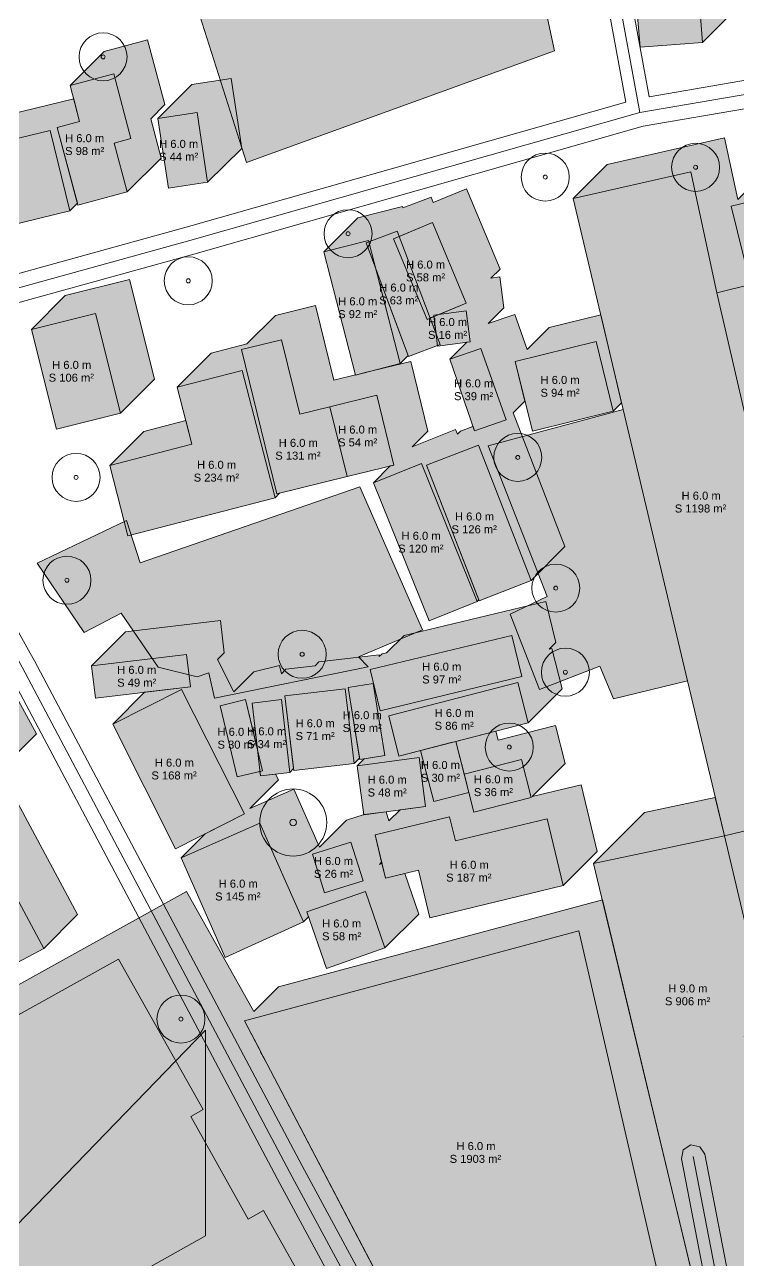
# Model space of a CAD drawing. Header units: metres. Extents: x -4 to 969, y -5 to 964.
# Drawn here: x 113.4 to 202.5, y 262.5 to 416.8 of the extents above; entities that cross this region are included whole.
import ezdxf

# ---------------------------------------------------------------- set-up
doc = ezdxf.new("R2010")
doc.units = ezdxf.units.M
doc.header["$MEASUREMENT"] = 0
for name, color, linetype, lineweight, true_color in [('TPX_BUILDING_AREAS_TEXT', 7, 'CONTINUOUS', 0, 0x000000), ('TPX_BUILDING_HEIGHTS_TEXT', 7, 'CONTINUOUS', 0, 0x000000), ('TPX_BUILDINGS', 7, 'CONTINUOUS', 0, 0x000000), ('TPX_BUILDINGS_HATCH', 7, 'CONTINUOUS', 0, 0xf0f0f0), ('TPX_BUILDINGS_SHADOWS_HATCH', 7, 'CONTINUOUS', 0, 0x000000), ('TPX_BUILDINGS_SHADOWS_OUTLINES', 7, 'CONTINUOUS', 0, 0x000000), ('TPX_CONTOUR_LINES_5M', 7, 'CONTINUOUS', 0, 0x969696), ('TPX_ROADS_AXES', 7, 'CONTINUOUS', 0, 0x323232), ('TPX_ROADS_CONTOURS', 7, 'CONTINUOUS', 0, 0x646464), ('TPX_VEGETATION_GREEN_SPACES', 7, 'CONTINUOUS', 0, 0x58ba48), ('TPX_VEGETATION_GREEN_SPACES_HATCH', 7, 'CONTINUOUS', 0, 0x58ba48), ('TPX_VEGETATION_TREES_INDIVIDUAL', 7, 'CONTINUOUS', 0, 0x136734)]:
    doc.layers.add(name, color=color, linetype=linetype, lineweight=lineweight, true_color=true_color)
doc.styles.add('TPX_TEXTE', font='arial.ttf')

# ---------------------------------------------------------------- blocks, each defined once
blk = doc.blocks.new('TREETR003_CR030')
at = {"layer": 'TPX_VEGETATION_TREES_INDIVIDUAL'}
for radius in [3, 0.25]:
    blk.add_circle((0, 0, 0.04), radius, dxfattribs=at)
blk = doc.blocks.new('TREETR004_CR042')
at = {"layer": 'TPX_VEGETATION_TREES_INDIVIDUAL'}
for radius in [4.19, 0.417]:
    blk.add_circle((0, 0, 0.04), radius, dxfattribs=at)

msp = doc.modelspace()

# ---------------------------------------------------------------- hatches: boundary and pattern name
at = {"layer": 'TPX_BUILDINGS_HATCH'}
for points in [[(196.89, 429.87), (187.39, 429.12), (188.28, 417.77), (189.96, 417.89), (190.26, 413.99), (198.07, 414.6), (196.89, 429.87)], [(120.22, 404.74), (117.42, 403.99), (120, 394.29), (126.16, 395.92), (124.54, 402.03), (126.63, 402.59), (124.48, 410.68), (119.03, 409.24), (120.22, 404.74)], [(103.55, 408.87), (96.53, 407.17), (100.9, 389.17), (118.98, 393.56), (116.54, 403.61), (105.47, 400.93), (103.55, 408.87)], [(134.91, 405.85), (130.01, 405.12), (131.34, 396.4), (136.22, 397.13), (134.91, 405.85)], [(196.59, 398.45), (181.89, 395.1), (188.16, 368.73), (196.2, 334.86), (200.8, 315.48), (214.98, 318.91), (211.27, 334.01), (199.86, 383.33), (196.59, 398.45)], [(204.06, 384.35), (199.86, 383.33), (211.27, 334.01), (217.99, 335.66), (240.99, 341.21), (244.41, 342.04), (232.29, 391.52), (225.85, 389.96), (223.75, 398.56), (218.65, 397.33), (216.73, 395.1), (211.17, 393.64), (206.5, 395.33), (201.65, 394.15), (204.06, 384.35)], [(164.33, 392.09), (159.45, 390.05), (163.64, 380.01), (168.52, 382.05), (164.33, 392.09)], [(159.91, 391.02), (156.01, 389.55), (161.34, 375.36), (165.28, 376.87), (159.91, 391.02)], [(156.31, 389.87), (150.72, 388.43), (154.7, 373.05), (160.28, 374.51), (156.31, 389.87)], [(122.2, 380.74), (114.19, 378.74), (117.31, 366.29), (125.32, 368.29), (122.2, 380.74)], [(168.51, 381.07), (164.47, 380.55), (164.96, 376.67), (169.01, 377.2), (168.51, 381.07)], [(145.44, 377.47), (140.44, 376.25), (144.86, 358.21), (153.64, 360.37), (151.5, 369.09), (147.73, 368.16), (145.44, 377.47)], [(184.79, 377.24), (174.67, 374.76), (176.81, 366.04), (186.92, 368.52), (184.79, 377.24)], [(170.36, 376.36), (166.5, 375.05), (169.55, 366.09), (173.52, 367.44), (170.36, 376.36)], [(134.26, 364.41), (123.99, 361.76), (126.26, 352.97), (144.65, 357.73), (140.53, 373.63), (132.42, 371.53), (134.26, 364.41)], [(157.36, 370.52), (151.5, 369.09), (153.64, 360.37), (159.49, 361.8), (157.36, 370.52)], [(170.06, 364.31), (163.57, 361.78), (170.15, 344.85), (176.64, 347.37), (170.06, 364.31)], [(162.94, 362.02), (156.95, 359.6), (163.91, 342.33), (169.9, 344.75), (162.94, 362.02)], [(174.25, 340.53), (156.53, 336.27), (157.77, 331.11), (175.49, 335.38), (174.25, 340.53)], [(133.57, 338.15), (121.7, 336.71), (122.19, 332.69), (134.06, 334.12), (133.57, 338.15)], [(132.95, 333.78), (124.35, 329.43), (132.22, 313.87), (140.83, 318.22), (132.95, 333.78)], [(153.4, 333.86), (145.87, 332.97), (146.99, 323.63), (154.51, 324.52), (153.4, 333.86)], [(156.91, 334.5), (153.78, 334), (155.22, 325.03), (158.35, 325.53), (156.91, 334.5)], [(174.99, 334.63), (158.85, 330.48), (160.13, 325.45), (176.27, 329.6), (174.99, 334.63)], [(140.94, 332.51), (137.77, 331.74), (139.91, 322.84), (143.08, 323.6), (140.94, 332.51)], [(145.45, 332.5), (141.77, 332.08), (142.81, 322.97), (146.47, 323.39), (145.45, 332.5)], [(167.22, 327.28), (162.84, 326.15), (164.47, 319.79), (168.86, 320.92), (167.22, 327.28)], [(162.64, 325.26), (154.9, 324.22), (155.72, 318.13), (163.46, 319.16), (162.64, 325.26)], [(175.44, 325.04), (168.28, 323.21), (169.49, 318.45), (176.66, 320.29), (175.44, 325.04)], [(214.98, 318.91), (200.8, 315.48), (205.53, 295.6), (241.57, 304.07), (240.63, 308.03), (236.78, 324.19), (214.98, 318.91)], [(142.75, 317.08), (132.92, 312.75), (138.42, 300.29), (148.19, 304.73), (142.75, 317.08)], [(166.46, 317.85), (157.14, 315.6), (158.45, 310.19), (162.58, 311.19), (164, 305.26), (180.66, 309.28), (178.64, 317.62), (167.18, 314.86), (166.46, 317.85)], [(200.8, 315.48), (184.46, 312.04), (198.81, 252.23), (212.09, 255.54), (207.5, 273.73), (203.29, 290.41), (206.69, 291.37), (205.53, 295.6), (200.8, 315.48)], [(71.72, 295.27), (68.77, 293.71), (75.06, 281.98), (75.94, 280.35), (88.48, 286.98), (115.73, 301.4), (108.55, 314.77), (92.18, 306.1), (78.64, 298.92), (71.72, 295.27)], [(154.13, 314.71), (149.32, 313.21), (150.83, 308.37), (155.64, 309.87), (154.13, 314.71)], [(155.93, 308.54), (148.61, 306), (151.06, 298.93), (158.38, 301.48), (155.93, 308.54)], [(182.6, 303.6), (140.84, 292.37), (164.85, 246.48), (194.68, 251.25), (182.6, 303.6)], [(51.88, 259.41), (50.87, 258.84), (61.04, 240.58), (66.4, 230.96), (82.03, 203.8), (107.04, 217.86), (105.44, 220.68), (117.71, 227.5), (119.15, 224.94), (146.28, 239.99), (151.2, 254.45), (143.21, 268.67), (141.3, 267.61), (134.1, 280.42), (135.65, 281.28), (125.07, 300.07), (65.96, 267.22), (51.88, 259.41)]]:
    msp.add_hatch(color=256, dxfattribs=at).paths.add_polyline_path(points)
at = {"layer": 'TPX_BUILDINGS_SHADOWS_HATCH'}
for points in [[(197.73, 438.77), (193.49, 434.52), (196.5, 434.75), (196.89, 429.87), (198.07, 414.6), (201.64, 418.17), (200.12, 417.93), (197.59, 434.05), (213.87, 436.57), (216.77, 418.12), (227.14, 428.49), (226.58, 436.23), (243.55, 437.46), (244.93, 418.64), (249.17, 422.88), (247.79, 441.71), (232.87, 440.62), (230.84, 453.54), (215.98, 451.24), (213.06, 458.63), (209.79, 457.33), (209.79, 457.33), (208.96, 459.41), (203.68, 457.23), (199.44, 452.99), (204.72, 455.17), (211.42, 438.24), (205.55, 453.09), (208.82, 454.38), (214.7, 439.52), (211.45, 438.18), (206.4, 436.1), (204.42, 440.89), (200.87, 437.34), (200.74, 439), (197.73, 438.77)], [(123.27, 413.48), (119.03, 409.24), (124.48, 410.68), (126.63, 402.59), (124.54, 402.03), (126.16, 395.92), (130.41, 400.16), (129.1, 405.06), (130.87, 406.83), (128.72, 414.92), (123.27, 413.48)], [(89.46, 408.96), (85.22, 404.72), (95.44, 407.38), (100.02, 389.81), (100.6, 390.39), (96.53, 407.17), (103.55, 408.87), (105.47, 400.93), (116.54, 403.61), (118.98, 393.56), (119.94, 394.52), (117.42, 403.99), (120.22, 404.74), (119.48, 407.54), (109.72, 405.17), (107.79, 413.11), (100.77, 411.41), (99.95, 410.59), (99.68, 411.62), (89.46, 408.96)], [(134.26, 409.36), (130.01, 405.12), (134.91, 405.85), (136.22, 397.13), (140.47, 401.37), (139.15, 410.1), (134.26, 409.36)], [(136.66, 375.78), (132.42, 371.53), (140.53, 373.63), (144.65, 357.73), (145.21, 358.29), (144.86, 358.21), (140.44, 376.25), (145.44, 377.47), (147.73, 368.16), (151.5, 369.09), (157.36, 370.52), (159.49, 361.8), (159.03, 361.69), (156.95, 359.6), (162.94, 362.02), (169.9, 344.75), (170.11, 344.95), (163.57, 361.78), (170.06, 364.31), (176.64, 347.37), (180.88, 351.62), (174.39, 368.31), (175.88, 369.8), (174.67, 374.76), (184.79, 377.24), (186.92, 368.52), (187.96, 369.56), (185.34, 380.58), (178.91, 379), (176.15, 376.24), (174.6, 380.6), (171.29, 379.47), (173.25, 381.44), (172.75, 385.31), (171.63, 385.16), (172.76, 386.29), (168.57, 396.33), (164.4, 394.59), (164.15, 395.26), (160.6, 393.92), (160.55, 394.11), (154.97, 392.67), (150.72, 388.43), (156.31, 389.87), (156.36, 389.68), (159.91, 391.02), (160.16, 390.35), (164.33, 392.09), (168.52, 382.05), (165.11, 380.63), (168.51, 381.07), (169.01, 377.2), (168.6, 377.14), (166.5, 375.05), (170.36, 376.36), (173.52, 367.44), (169.55, 366.09), (169.36, 366.63), (167.81, 366.02), (167.43, 365.65), (167.19, 366.26), (161.78, 364.08), (163.74, 366.04), (161.6, 374.76), (155.92, 373.37), (154.7, 373.05), (154.7, 373.07), (151.97, 372.4), (149.69, 381.72), (144.69, 380.5), (141.12, 376.93), (136.66, 375.78)], [(160.46, 377.69), (157.23, 386.31), (160.28, 374.51), (161.28, 375.51), (160.46, 377.69)], [(118.43, 382.98), (114.19, 378.74), (122.2, 380.74), (125.32, 368.29), (129.56, 372.54), (126.44, 384.98), (118.43, 382.98)], [(164.14, 380.22), (164.02, 380.17), (164.76, 378.22), (164.49, 380.37), (164.14, 380.22)], [(128.24, 366), (123.99, 361.76), (134.26, 364.41), (133.5, 367.36), (128.24, 366)], [(88.29, 325.13), (84.05, 320.88), (105.79, 332.69), (110.57, 324), (114.82, 328.24), (110.03, 336.93), (88.29, 325.13)], [(110.2, 323.8), (105.14, 321.05), (108.55, 314.77), (115.73, 301.4), (119.97, 305.64), (112.8, 319.01), (110.2, 323.8)], [(190.82, 318.41), (184.46, 312.04), (200.8, 315.48), (199.66, 320.27), (190.82, 318.41)], [(44.82, 272.04), (39.44, 269.32), (41.44, 266.65), (42.86, 264.31), (62.13, 273.87), (65.96, 267.22), (125.07, 300.07), (135.65, 281.28), (134.1, 280.42), (141.3, 267.61), (143.21, 268.67), (151.2, 254.45), (146.28, 239.99), (154.77, 248.48), (158.33, 258.94), (143.62, 287.06), (142.83, 288.46), (142.87, 288.5), (140.84, 292.37), (182.6, 303.6), (194.68, 251.25), (198.2, 254.77), (185.55, 307.5), (145.09, 296.61), (142.01, 293.54), (133.56, 308.55), (92.06, 285.5), (94.45, 287.89), (93.54, 289.66), (88.48, 286.98), (90.21, 283.65), (77.58, 277.17), (77.46, 277.39), (74.44, 275.71), (69.37, 272.9), (66.72, 277.51), (61.08, 274.5), (60.67, 275.29), (47.1, 268.55), (45.68, 270.89), (44.82, 272.04)]]:
    msp.add_hatch(color=256, dxfattribs=at).paths.add_polyline_path(points)
h = msp.add_hatch(color=256, dxfattribs=at)
h.paths.add_polyline_path([(186.14, 399.35), (181.89, 395.1), (196.59, 398.45), (199.86, 383.33), (204.06, 384.35), (201.65, 394.15), (206.5, 395.33), (211.17, 393.64), (216.73, 395.1), (218.65, 397.33), (223.75, 398.56), (225.85, 389.96), (232.29, 391.52), (244.41, 342.04), (241.47, 341.32), (241.15, 341), (250.97, 343.55), (249.82, 347.94), (270.99, 353.42), (277.11, 330.07), (296.84, 334.23), (305.42, 288.59), (303.74, 288.16), (307.7, 272.24), (318.31, 282.85), (317.17, 287.42), (315.9, 287.01), (309.21, 323.49), (334.81, 325.86), (339.22, 294.39), (339.97, 295.13), (339.96, 295.89), (347.31, 295.94), (347.45, 268.79), (351.7, 273.03), (351.55, 300.18), (344.98, 300.14), (354.07, 309.24), (351.74, 325.88), (339.26, 326.07), (339.47, 339.76), (332.87, 339.15), (332.79, 339.92), (328.18, 339.46), (329.47, 326.37), (307.04, 324.14), (305.08, 343.84), (333.85, 346.71), (334.5, 340.09), (338.75, 344.33), (338.52, 346.59), (334.71, 346.71), (334.82, 350.63), (324.63, 349.61), (327.26, 352.24), (326.36, 359.51), (326.94, 360.09), (326.57, 366.59), (333.9, 367.02), (334.81, 351.25), (334.84, 351.28), (335.32, 367.03), (326.16, 367.47), (326.3, 370.49), (323.8, 370.16), (322.8, 387.31), (311.22, 386.64), (306.98, 382.4), (318.56, 383.07), (319.56, 365.92), (323.78, 366.46), (324.87, 358.02), (321.83, 357.63), (323.02, 348), (307.28, 346.04), (305.71, 344.47), (303.76, 344.06), (305.75, 346.05), (304.6, 355.39), (304.45, 355.37), (304.16, 357.56), (295.93, 355.92), (292.57, 352.57), (292.42, 353.22), (284.88, 351.5), (282.51, 360.53), (275.35, 358.81), (274.53, 362.2), (260.43, 358.55), (254.09, 352.21), (251.75, 351.6), (248.21, 348.06), (247.03, 352.88), (244.79, 352.36), (238.56, 379.23), (236.43, 378.75), (237.06, 393.58), (236.53, 395.76), (230.1, 394.21), (227.99, 402.8), (222.89, 401.57), (220.55, 399.23), (215.41, 397.88), (210.74, 399.57), (205.89, 398.4), (202.5, 395), (200.83, 402.69), (186.14, 399.35)])
h.paths.add_polyline_path([(275.78, 346.15), (288.18, 348.98), (289.1, 344.97), (276.7, 342.14), (275.78, 346.15)], flags=16)
h.paths.add_polyline_path([(283.2, 343.2), (294.37, 345.42), (296.17, 336.46), (285, 334.24), (283.2, 343.2)], flags=16)
h = msp.add_hatch(color=256, dxfattribs=at)
h.paths.add_polyline_path([(125.94, 340.96), (121.7, 336.71), (133.57, 338.15), (134.06, 334.12), (128.34, 333.43), (124.35, 329.43), (132.95, 333.78), (140.83, 318.22), (135.91, 315.73), (132.92, 312.75), (142.75, 317.08), (148.19, 304.73), (148.83, 305.37), (148.61, 306), (155.93, 308.54), (158.38, 301.48), (162.63, 305.72), (160.87, 310.77), (158.45, 310.19), (158, 312.03), (157.69, 311.92), (157.96, 312.19), (157.14, 315.6), (166.46, 317.85), (167.18, 314.86), (178.64, 317.62), (180.66, 309.28), (184.9, 313.52), (182.88, 321.87), (176.76, 320.39), (180.9, 324.54), (179.69, 329.29), (172.52, 327.45), (172.52, 327.45), (172.23, 328.56), (167.22, 327.28), (168.64, 321.79), (168.28, 323.21), (175.44, 325.04), (176.66, 320.29), (169.49, 318.45), (168.86, 320.92), (164.47, 319.79), (162.84, 326.15), (166.8, 327.17), (160.13, 325.45), (158.85, 330.48), (174.99, 334.63), (176.27, 329.6), (180.52, 333.85), (179.23, 338.87), (178.89, 338.79), (179.73, 339.63), (178.49, 344.78), (160.78, 340.51), (158.59, 338.33), (158.02, 338.24), (157.67, 337.88), (157.64, 338.1), (150.11, 337.21), (149.64, 336.74), (146.01, 336.32), (145.43, 335.74), (145.18, 336.75), (142.01, 335.98), (139.5, 333.47), (137.45, 337.51), (138.3, 338.36), (137.82, 342.39), (125.94, 340.96)])
h.paths.add_polyline_path([(137.77, 331.74), (140.94, 332.51), (142.43, 326.32), (141.77, 332.08), (145.45, 332.5), (146.47, 323.39), (146.96, 323.88), (145.87, 332.97), (153.4, 333.86), (154.51, 324.52), (155.19, 325.2), (153.78, 334), (156.91, 334.5), (158.35, 325.53), (155.8, 325.12), (154.9, 324.22), (162.64, 325.26), (163.46, 319.16), (160.27, 318.74), (158.88, 317.34), (158.51, 318.5), (155.77, 318.14), (153.56, 317.45), (150.18, 314.07), (146.99, 321.32), (141.51, 318.91), (145.07, 322.47), (144.7, 323.19), (142.81, 322.97), (142.74, 323.52), (139.91, 322.84), (137.77, 331.74)], flags=16)
h.paths.add_polyline_path([(149.32, 313.21), (154.13, 314.71), (155.64, 309.87), (150.83, 308.37), (149.32, 313.21)], flags=16)
h.paths.add_polyline_path([(156.53, 336.27), (174.25, 340.53), (175.49, 335.38), (157.77, 331.11), (156.53, 336.27)], flags=16)
at = {"layer": 'TPX_VEGETATION_GREEN_SPACES_HATCH'}
for points in [[(171.32, 451.96), (129.12, 437.22), (141.09, 399.61), (179.55, 413.56), (171.32, 451.96)], [(188.16, 368.73), (171.29, 364.2), (178.64, 345.38), (174.02, 343.19), (177.7, 333.78), (185.22, 336.69), (186.93, 332.6), (196.2, 334.86), (188.16, 368.73)], [(126.09, 354.88), (114.93, 349.54), (120.79, 340.87), (125.39, 343.29), (130.03, 336.54), (134.9, 335.35), (136.35, 335.84), (137.09, 332.7), (156.29, 336.61), (155.07, 337.83), (163.09, 341.22), (155.25, 359.08), (127.8, 349.58), (126.09, 354.88)]]:
    msp.add_hatch(color=256, dxfattribs=at).paths.add_polyline_path(points)

# ---------------------------------------------------------------- linework, layer by layer
at = {"layer": 'TPX_BUILDINGS', "elevation": 0.04}
for points in [[(196.89, 429.87), (187.39, 429.12), (188.28, 417.77), (189.96, 417.89), (190.26, 413.99), (198.07, 414.6)], [(120.22, 404.74), (117.42, 403.99), (120, 394.29), (126.16, 395.92), (124.54, 402.03), (126.63, 402.59), (124.48, 410.68), (119.03, 409.24)], [(103.55, 408.87), (96.53, 407.17), (100.9, 389.17), (118.98, 393.56), (116.54, 403.61), (105.47, 400.93)], [(134.91, 405.85), (130.01, 405.12), (131.34, 396.4), (136.22, 397.13)], [(196.59, 398.45), (181.89, 395.1), (188.16, 368.73), (196.2, 334.86), (200.8, 315.48), (214.98, 318.91), (211.27, 334.01), (199.86, 383.33)], [(204.06, 384.35), (199.86, 383.33), (211.27, 334.01), (217.99, 335.66), (240.99, 341.21), (244.41, 342.04), (232.29, 391.52), (225.85, 389.96), (223.75, 398.56), (218.65, 397.33), (216.73, 395.1), (211.17, 393.64), (206.5, 395.33), (201.65, 394.15)], [(164.33, 392.09), (159.45, 390.05), (163.64, 380.01), (168.52, 382.05)], [(159.91, 391.02), (156.01, 389.55), (161.34, 375.36), (165.28, 376.87)], [(156.31, 389.87), (150.72, 388.43), (154.7, 373.05), (160.28, 374.51)], [(122.2, 380.74), (114.19, 378.74), (117.31, 366.29), (125.32, 368.29)], [(168.51, 381.07), (164.47, 380.55), (164.96, 376.67), (169.01, 377.2)], [(145.44, 377.47), (140.44, 376.25), (144.86, 358.21), (153.64, 360.37), (151.5, 369.09), (147.73, 368.16)], [(184.79, 377.24), (174.67, 374.76), (176.81, 366.04), (186.92, 368.52)], [(170.36, 376.36), (166.5, 375.05), (169.55, 366.09), (173.52, 367.44)], [(134.26, 364.41), (123.99, 361.76), (126.26, 352.97), (144.65, 357.73), (140.53, 373.63), (132.42, 371.53)], [(157.36, 370.52), (151.5, 369.09), (153.64, 360.37), (159.49, 361.8)], [(170.06, 364.31), (163.57, 361.78), (170.15, 344.85), (176.64, 347.37)], [(162.94, 362.02), (156.95, 359.6), (163.91, 342.33), (169.9, 344.75)], [(174.25, 340.53), (156.53, 336.27), (157.77, 331.11), (175.49, 335.38)], [(133.57, 338.15), (121.7, 336.71), (122.19, 332.69), (134.06, 334.12)], [(132.95, 333.78), (124.35, 329.43), (132.22, 313.87), (140.83, 318.22)], [(153.4, 333.86), (145.87, 332.97), (146.99, 323.63), (154.51, 324.52)], [(156.91, 334.5), (153.78, 334), (155.22, 325.03), (158.35, 325.53)], [(174.99, 334.63), (158.85, 330.48), (160.13, 325.45), (176.27, 329.6)], [(140.94, 332.51), (137.77, 331.74), (139.91, 322.84), (143.08, 323.6)], [(145.45, 332.5), (141.77, 332.08), (142.81, 322.97), (146.47, 323.39)], [(167.22, 327.28), (162.84, 326.15), (164.47, 319.79), (168.86, 320.92)], [(162.64, 325.26), (154.9, 324.22), (155.72, 318.13), (163.46, 319.16)], [(175.44, 325.04), (168.28, 323.21), (169.49, 318.45), (176.66, 320.29)], [(214.98, 318.91), (200.8, 315.48), (205.53, 295.6), (241.57, 304.07), (240.63, 308.03), (236.78, 324.19)], [(142.75, 317.08), (132.92, 312.75), (138.42, 300.29), (148.19, 304.73)], [(166.46, 317.85), (157.14, 315.6), (158.45, 310.19), (162.58, 311.19), (164, 305.26), (180.66, 309.28), (178.64, 317.62), (167.18, 314.86)], [(200.8, 315.48), (184.46, 312.04), (198.81, 252.23), (212.09, 255.54), (207.5, 273.73), (203.29, 290.41), (206.69, 291.37), (205.53, 295.6)], [(71.72, 295.27), (68.77, 293.71), (75.06, 281.98), (75.94, 280.35), (88.48, 286.98), (115.73, 301.4), (108.55, 314.77), (92.18, 306.1), (78.64, 298.92)], [(154.13, 314.71), (149.32, 313.21), (150.83, 308.37), (155.64, 309.87)], [(155.93, 308.54), (148.61, 306), (151.06, 298.93), (158.38, 301.48)], [(182.6, 303.6), (140.84, 292.37), (164.85, 246.48), (194.68, 251.25)], [(51.88, 259.41), (50.87, 258.84), (61.04, 240.58), (66.4, 230.96), (82.03, 203.8), (107.04, 217.86), (105.44, 220.68), (117.71, 227.5), (119.15, 224.94), (146.28, 239.99), (151.2, 254.45), (143.21, 268.67), (141.3, 267.61), (134.1, 280.42), (135.65, 281.28), (125.07, 300.07), (65.96, 267.22)]]:
    msp.add_lwpolyline(points, close=True, dxfattribs=at)
at = {"layer": 'TPX_BUILDINGS_SHADOWS_OUTLINES', "elevation": 0.04}
for points in [[(196.89, 429.87), (198.07, 414.6), (201.64, 418.17)], [(205.89, 398.4), (202.5, 395), (200.83, 402.69), (186.14, 399.35), (181.89, 395.1), (196.59, 398.45), (199.86, 383.33), (204.06, 384.35), (201.65, 394.15), (206.5, 395.33)], [(198.2, 254.77), (185.55, 307.5), (145.09, 296.61), (142.01, 293.54), (133.56, 308.55), (92.06, 285.5)], [(158.33, 258.94), (143.62, 287.06), (142.83, 288.46), (142.87, 288.5), (140.84, 292.37), (182.6, 303.6), (194.68, 251.25)], [(65.96, 267.22), (125.07, 300.07), (135.65, 281.28), (134.1, 280.42), (141.3, 267.61), (143.21, 268.67), (151.2, 254.45)]]:
    msp.add_lwpolyline(points, dxfattribs=at)
for points in [[(123.27, 413.48), (119.03, 409.24), (124.48, 410.68), (126.63, 402.59), (124.54, 402.03), (126.16, 395.92), (130.41, 400.16), (129.1, 405.06), (130.87, 406.83), (128.72, 414.92)], [(89.46, 408.96), (85.22, 404.72), (95.44, 407.38), (100.02, 389.81), (100.6, 390.39), (96.53, 407.17), (103.55, 408.87), (105.47, 400.93), (116.54, 403.61), (118.98, 393.56), (119.94, 394.52), (117.42, 403.99), (120.22, 404.74), (119.48, 407.54), (109.72, 405.17), (107.79, 413.11), (100.77, 411.41), (99.95, 410.59), (99.68, 411.62)], [(134.26, 409.36), (130.01, 405.12), (134.91, 405.85), (136.22, 397.13), (140.47, 401.37), (139.15, 410.1)], [(136.66, 375.78), (132.42, 371.53), (140.53, 373.63), (144.65, 357.73), (145.21, 358.29), (144.86, 358.21), (140.44, 376.25), (145.44, 377.47), (147.73, 368.16), (151.5, 369.09), (157.36, 370.52), (159.49, 361.8), (159.03, 361.69), (156.95, 359.6), (162.94, 362.02), (169.9, 344.75), (170.11, 344.95), (163.57, 361.78), (170.06, 364.31), (176.64, 347.37), (180.88, 351.62), (174.39, 368.31), (175.88, 369.8), (174.67, 374.76), (184.79, 377.24), (186.92, 368.52), (187.96, 369.56), (185.34, 380.58), (178.91, 379), (176.15, 376.24), (174.6, 380.6), (171.29, 379.47), (173.25, 381.44), (172.75, 385.31), (171.63, 385.16), (172.76, 386.29), (168.57, 396.33), (164.4, 394.59), (164.15, 395.26), (160.6, 393.92), (160.55, 394.11), (154.97, 392.67), (150.72, 388.43), (156.31, 389.87), (156.36, 389.68), (159.91, 391.02), (160.16, 390.35), (164.33, 392.09), (168.52, 382.05), (165.11, 380.63), (168.51, 381.07), (169.01, 377.2), (168.6, 377.14), (166.5, 375.05), (170.36, 376.36), (173.52, 367.44), (169.55, 366.09), (169.36, 366.63), (167.81, 366.02), (167.43, 365.65), (167.19, 366.26), (161.78, 364.08), (163.74, 366.04), (161.6, 374.76), (155.92, 373.37), (154.7, 373.05), (154.7, 373.07), (151.97, 372.4), (149.69, 381.72), (144.69, 380.5), (141.12, 376.93)], [(160.46, 377.69), (157.23, 386.31), (160.28, 374.51), (161.28, 375.51)], [(118.43, 382.98), (114.19, 378.74), (122.2, 380.74), (125.32, 368.29), (129.56, 372.54), (126.44, 384.98)], [(164.14, 380.22), (164.02, 380.17), (164.76, 378.22), (164.49, 380.37)], [(128.24, 366), (123.99, 361.76), (134.26, 364.41), (133.5, 367.36)], [(125.94, 340.96), (121.7, 336.71), (133.57, 338.15), (134.06, 334.12), (128.34, 333.43), (124.35, 329.43), (132.95, 333.78), (140.83, 318.22), (135.91, 315.73), (132.92, 312.75), (142.75, 317.08), (148.19, 304.73), (148.83, 305.37), (148.61, 306), (155.93, 308.54), (158.38, 301.48), (162.63, 305.72), (160.87, 310.77), (158.45, 310.19), (158, 312.03), (157.69, 311.92), (157.96, 312.19), (157.14, 315.6), (166.46, 317.85), (167.18, 314.86), (178.64, 317.62), (180.66, 309.28), (184.9, 313.52), (182.88, 321.87), (176.76, 320.39), (180.9, 324.54), (179.69, 329.29), (172.52, 327.45), (172.52, 327.45), (172.23, 328.56), (167.22, 327.28), (168.64, 321.79), (168.28, 323.21), (175.44, 325.04), (176.66, 320.29), (169.49, 318.45), (168.86, 320.92), (164.47, 319.79), (162.84, 326.15), (166.8, 327.17), (160.13, 325.45), (158.85, 330.48), (174.99, 334.63), (176.27, 329.6), (180.52, 333.85), (179.23, 338.87), (178.89, 338.79), (179.73, 339.63), (178.49, 344.78), (160.78, 340.51), (158.59, 338.33), (158.02, 338.24), (157.67, 337.88), (157.64, 338.1), (150.11, 337.21), (149.64, 336.74), (146.01, 336.32), (145.43, 335.74), (145.18, 336.75), (142.01, 335.98), (139.5, 333.47), (137.45, 337.51), (138.3, 338.36), (137.82, 342.39)], [(156.53, 336.27), (174.25, 340.53), (175.49, 335.38), (157.77, 331.11)], [(88.29, 325.13), (84.05, 320.88), (105.79, 332.69), (110.57, 324), (114.82, 328.24), (110.03, 336.93)], [(137.77, 331.74), (140.94, 332.51), (142.43, 326.32), (141.77, 332.08), (145.45, 332.5), (146.47, 323.39), (146.96, 323.88), (145.87, 332.97), (153.4, 333.86), (154.51, 324.52), (155.19, 325.2), (153.78, 334), (156.91, 334.5), (158.35, 325.53), (155.8, 325.12), (154.9, 324.22), (162.64, 325.26), (163.46, 319.16), (160.27, 318.74), (158.88, 317.34), (158.51, 318.5), (155.77, 318.14), (153.56, 317.45), (150.18, 314.07), (146.99, 321.32), (141.51, 318.91), (145.07, 322.47), (144.7, 323.19), (142.81, 322.97), (142.74, 323.52), (139.91, 322.84)], [(110.2, 323.8), (105.14, 321.05), (108.55, 314.77), (115.73, 301.4), (119.97, 305.64), (112.8, 319.01)], [(190.82, 318.41), (184.46, 312.04), (200.8, 315.48), (199.66, 320.27)], [(149.32, 313.21), (154.13, 314.71), (155.64, 309.87), (150.83, 308.37)]]:
    msp.add_lwpolyline(points, close=True, dxfattribs=at)
at = {"layer": 'TPX_CONTOUR_LINES_5M', "elevation": 0.05}
msp.add_lwpolyline([(135.97, 291.19), (101.03, 255.18), (105.76, 248.61), (135.97, 265.52), (135.97, 291.19)], dxfattribs=at)
at = {"layer": 'TPX_ROADS_AXES', "elevation": 0.03}
for points in [[(190.24, 405.84), (182.71, 446.81)], [(284.23, 414.64), (270.72, 413.88), (252.47, 412.47), (217.74, 410.56), (190.24, 405.84), (134.01, 389.85), (96.46, 379.47), (90.08, 377.71)], [(90.08, 377.71), (95.8, 367.44), (112.52, 337.46), (113.04, 336.54), (146.49, 273.42), (166.04, 237.21)], [(200.03, 244.87), (201.06, 253.97), (200.32, 257.76), (196.89, 275.41)]]:
    msp.add_lwpolyline(points, dxfattribs=at)
at = {"layer": 'TPX_ROADS_CONTOURS', "elevation": 0.03}
for points in [[(272.21, 464.39), (282.11, 416.28), (270.62, 415.62), (270.58, 415.62), (252.35, 414.22), (217.64, 412.31), (217.44, 412.29), (191.4, 407.82), (184.19, 447.08)], [(181.24, 446.54), (188.47, 407.16), (133.54, 391.53), (95.99, 381.16), (90.99, 379.77), (87.85, 385.95), (87.8, 386.05), (72.59, 411.87), (83.68, 420.47), (87.84, 414.68), (88.87, 414.07), (90.02, 414.4), (125.84, 443.89)], [(166.93, 239.25), (148.04, 274.25), (114.58, 337.35), (114.05, 338.32), (97.33, 368.29), (92.69, 376.61), (96.92, 377.78), (134.49, 388.17), (190.63, 404.13), (217.93, 408.82), (252.56, 410.73), (252.6, 410.73), (270.83, 412.13), (282.93, 412.82), (286.11, 401.57), (289.27, 388.21), (313.79, 271.6), (313.89, 271.27), (318.82, 259.75)], [(111.71, 335.3), (144.95, 272.6), (163.5, 238.23)], [(201.79, 258.05), (198.37, 275.7), (197.73, 276.65), (196.61, 276.88), (195.65, 276.25), (195.42, 275.12), (198.84, 257.47)]]:
    msp.add_lwpolyline(points, dxfattribs=at)
at = {"layer": 'TPX_VEGETATION_GREEN_SPACES', "elevation": 0}
for points in [[(171.32, 451.96), (129.12, 437.22), (141.09, 399.61), (179.55, 413.56)], [(188.16, 368.73), (171.29, 364.2), (178.64, 345.38), (174.02, 343.19), (177.7, 333.78), (185.22, 336.69), (186.93, 332.6), (196.2, 334.86)], [(126.09, 354.88), (114.93, 349.54), (120.79, 340.87), (125.39, 343.29), (130.03, 336.54), (134.9, 335.35), (136.35, 335.84), (137.09, 332.7), (156.29, 336.61), (155.07, 337.83), (163.09, 341.22), (155.25, 359.08), (127.8, 349.58)]]:
    msp.add_lwpolyline(points, close=True, dxfattribs=at)

# ---------------------------------------------------------------- block references
at = {"layer": 'TPX_VEGETATION_TREES_INDIVIDUAL'}
for name, p in [('TREETR003_CR030', (123.15, 412.8, 0.04)), ('TREETR003_CR030', (197.2, 399, 0.04)), ('TREETR003_CR030', (178.41, 397.78, 0.04)), ('TREETR003_CR030', (153.76, 390.71, 0.04)), ('TREETR003_CR030', (133.8, 384.82, 0.04)), ('TREETR003_CR030', (174.98, 362.76, 0.04)), ('TREETR003_CR030', (119.77, 360.27, 0.04)), ('TREETR003_CR030', (118.63, 347.42, 0.04)), ('TREETR003_CR030', (179.73, 346.43, 0.04)), ('TREETR003_CR030', (148.03, 338.17, 0.04)), ('TREETR003_CR030', (180.93, 335.93, 0.04)), ('TREETR003_CR030', (173.91, 326.57, 0.04)), ('TREETR004_CR042', (146.91, 317.15, 0.04)), ('TREETR003_CR030', (132.88, 292.6, 0.04))]:
    msp.add_blockref(name, p, dxfattribs=at)

# ---------------------------------------------------------------- texts
at = {"layer": 'TPX_BUILDING_AREAS_TEXT', "style": 'TPX_TEXTE'}
for s, p in [('S 98 m²', (118.4, 400.54, 0.05)), ('S 44 m²', (130.15, 399.83, 0.05)), ('S 58 m²', (161.01, 384.75, 0.05)), ('S 63 m²', (157.66, 381.88, 0.05)), ('S 92 m²', (152.53, 380.16, 0.05)), ('S 16 m²', (163.76, 377.57, 0.05)), ('S 106 m²', (116.35, 372.22, 0.05)), ('S 39 m²', (167.01, 369.91, 0.05)), ('S 94 m²', (177.82, 370.34, 0.05)), ('S 54 m²', (152.52, 364.14, 0.05)), ('S 131 m²', (144.67, 362.48, 0.05)), ('S 234 m²', (134.47, 359.74, 0.05)), ('S 1198 m²', (194.6, 355.88, 0.05)), ('S 126 m²', (166.7, 353.28, 0.05)), ('S 120 m²', (160.03, 350.87, 0.05)), ('S 49 m²', (124.91, 334.12, 0.05)), ('S 97 m²', (163.03, 334.52, 0.05)), ('S 29 m²', (153.09, 328.46, 0.05)), ('S 86 m²', (164.59, 328.74, 0.05)), ('S 30 m²', (137.45, 326.38, 0.05)), ('S 34 m²', (141.15, 326.44, 0.05)), ('S 71 m²', (147.21, 327.45, 0.05)), ('S 168 m²', (129.19, 322.53, 0.05)), ('S 30 m²', (162.87, 322.24, 0.05)), ('S 48 m²', (156.21, 320.4, 0.05)), ('S 36 m²', (169.49, 320.45, 0.05)), ('S 26 m²', (149.5, 310.24, 0.05)), ('S 187 m²', (166.03, 309.77, 0.05)), ('S 145 m²', (137.16, 307.41, 0.05)), ('S 58 m²', (150.52, 302.44, 0.05)), ('S 906 m²', (193.37, 294.32, 0.05)), ('S 1903 m²', (166.46, 274.63, 0.05))]:
    msp.add_text(s, height=1, dxfattribs=at).set_placement(p)
at = {"layer": 'TPX_BUILDING_HEIGHTS_TEXT', "style": 'TPX_TEXTE'}
for s, p in [('H 6.0 m', (118.4, 402.14, 0.05)), ('H 6.0 m', (130.15, 401.43, 0.05)), ('H 6.0 m', (161.01, 386.35, 0.05)), ('H 6.0 m', (157.66, 383.48, 0.05)), ('H 6.0 m', (152.53, 381.76, 0.05)), ('H 6.0 m', (163.76, 379.17, 0.05)), ('H 6.0 m', (116.78, 373.82, 0.05)), ('H 6.0 m', (167.01, 371.51, 0.05)), ('H 6.0 m', (177.82, 371.94, 0.05)), ('H 6.0 m', (152.52, 365.74, 0.05)), ('H 6.0 m', (145.1, 364.08, 0.05)), ('H 6.0 m', (134.89, 361.34, 0.05)), ('H 6.0 m', (195.45, 357.48, 0.05)), ('H 6.0 m', (167.13, 354.88, 0.05)), ('H 6.0 m', (160.45, 352.47, 0.05)), ('H 6.0 m', (124.91, 335.72, 0.05)), ('H 6.0 m', (163.03, 336.12, 0.05)), ('H 6.0 m', (153.09, 330.06, 0.05)), ('H 6.0 m', (164.59, 330.34, 0.05)), ('H 6.0 m', (137.45, 327.98, 0.05)), ('H 6.0 m', (141.15, 328.04, 0.05)), ('H 6.0 m', (147.21, 329.05, 0.05)), ('H 6.0 m', (129.61, 324.13, 0.05)), ('H 6.0 m', (162.87, 323.84, 0.05)), ('H 6.0 m', (156.21, 322, 0.05)), ('H 6.0 m', (169.49, 322.05, 0.05)), ('H 6.0 m', (149.5, 311.84, 0.05)), ('H 6.0 m', (166.46, 311.37, 0.05)), ('H 6.0 m', (137.59, 309.01, 0.05)), ('H 6.0 m', (150.52, 304.04, 0.05)), ('H 9.0 m', (193.79, 295.92, 0.05)), ('H 6.0 m', (167.31, 276.23, 0.05))]:
    msp.add_text(s, height=1, dxfattribs=at).set_placement(p)

doc.saveas('drawing.dxf')
